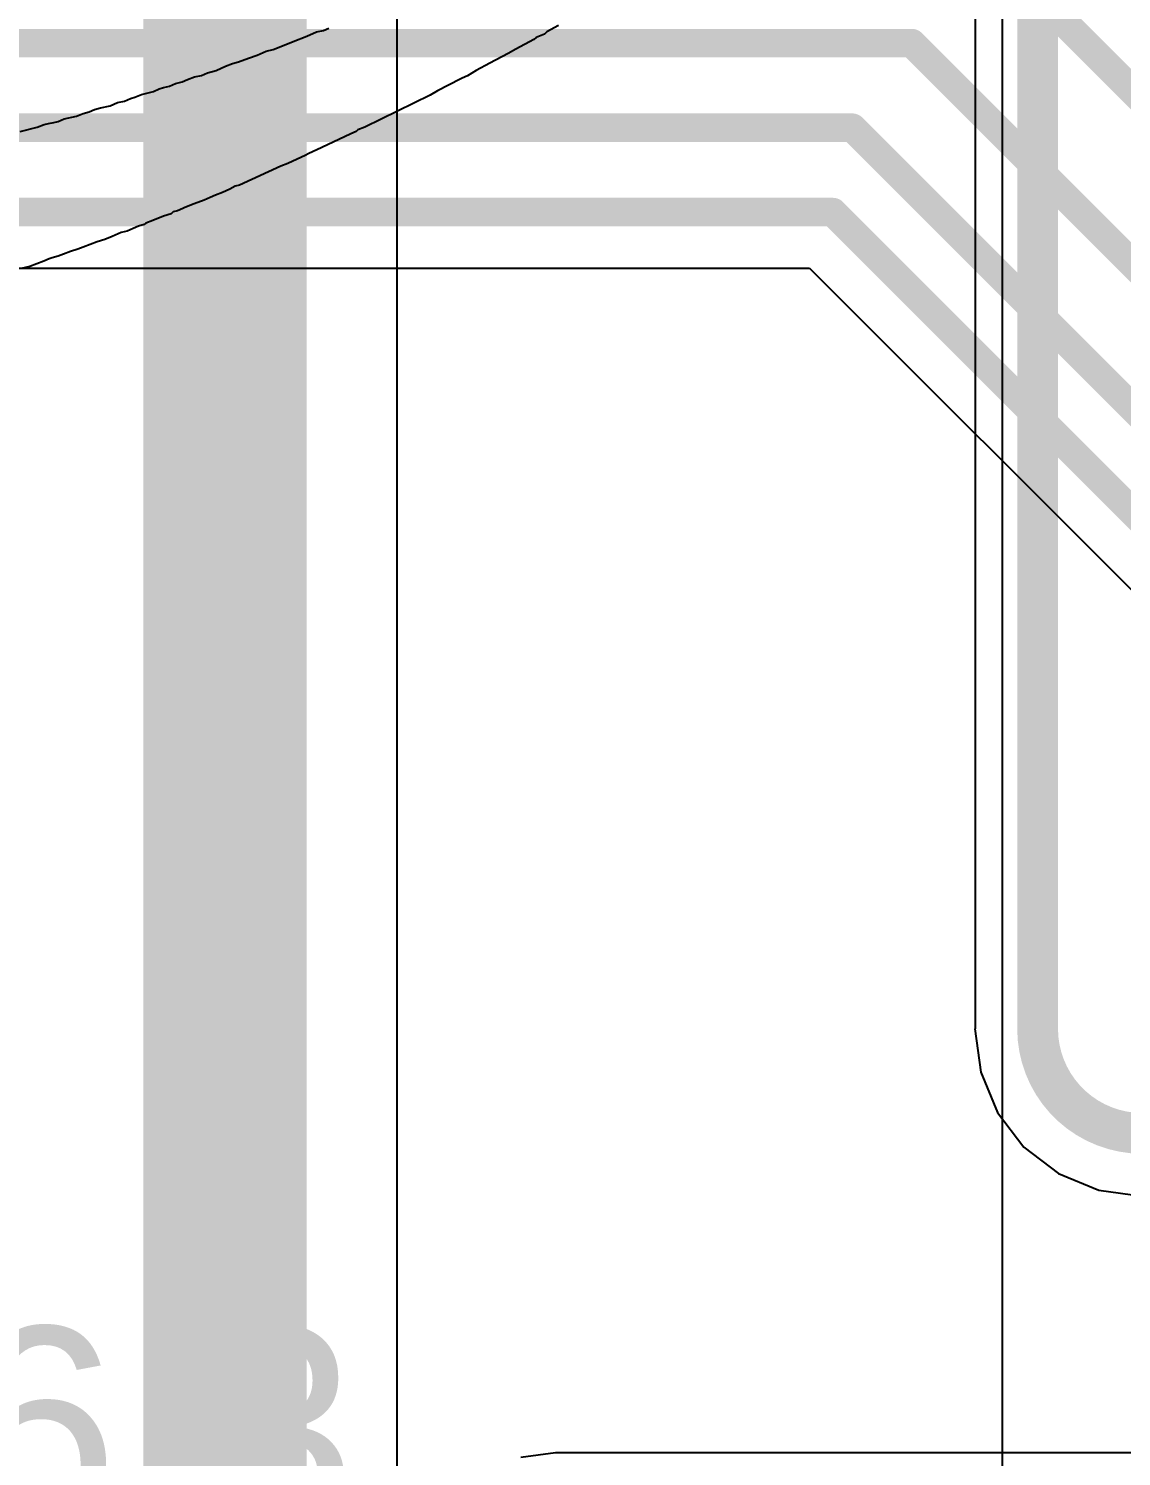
# Model space of a CAD drawing. Header units: inches. Extents: x 0 to 5359, y 0 to 5098.
# Drawn here: x 31.78 to 38.59, y 51.52 to 60.41 of the extents above; entities that cross this region are included whole.
import ezdxf

# ---------------------------------------------------------------- set-up
doc = ezdxf.new("R2010")
doc.units = ezdxf.units.IN
for name, color, linetype in [('Bottom Layer', 5, 'Continuous'), ('Layer 2', 76, 'Continuous'), ('Top Layer', 1, 'Continuous'), ('Top Overlay', 2, 'Continuous')]:
    doc.layers.add(name, color=color, linetype=linetype)
doc.styles.add('Arial', font='', dxfattribs={"height": 0.2})
doc.styles.get('Arial').set_extended_font_data('Arial')

msp = doc.modelspace()

# ---------------------------------------------------------------- linework, layer by layer
at = {"layer": 'Bottom Layer'}
for p, q in [((37.6773, 74.3579), (37.6773, 54.1815)), ((37.6773, 54.1815), (37.6759, 54.1815)), ((37.6759, 54.1815), (37.7114, 53.9118)), ((37.7114, 53.9118), (37.8155, 53.6606)), ((37.8155, 53.6606), (37.981, 53.4448)), ((37.981, 53.4448), (38.1968, 53.2792)), ((38.1968, 53.2792), (38.4481, 53.1752)), ((38.4481, 53.1752), (38.7177, 53.1397))]:
    msp.add_line(p, q, dxfattribs=at)
for points in [[(38.0658, 54.1815, 0.254, 0.254, 0), (38.0658, 74.3579, 0.254, 0.254, 0)], [(38.7177, 53.5296, 0.254, 0.254, -0.414214), (38.0658, 54.1815, 0.254, 0.254, 0)]]:
    msp.add_lwpolyline(points, format="xyseb", dxfattribs=at)
msp.add_lwpolyline([(38.0023, 54.1815, 0.127, 0.127, 1), (38.1293, 54.1815, 0.127, 0.127, 1)], format="xyseb", close=True, dxfattribs=at)
msp.add_lwpolyline([(38.0023, 54.1815, 0.127, 0.127, 1), (38.1293, 54.1815, 0.127, 0.127, 1)], format="xyseb", close=True, dxfattribs=at)
at = {"layer": 'Layer 2'}
for p, q in [((37.846, 80.8482), (37.846, 50.6144)), ((34.0782, 49.3608), (34.0782, 77.7585))]:
    msp.add_line(p, q, dxfattribs=at)
msp.add_lwpolyline([(33.0066, 49.0118, 1.016, 1.016, 0), (33.0066, 76.9757, 1.016, 1.016, 0)], format="xyseb", dxfattribs=at)
at = {"layer": 'Top Layer'}
for p, q in [((20.9825, 58.9165), (36.6463, 58.9165)), ((36.6463, 58.9165), (42.8201, 52.7427)), ((35.0643, 51.541), (34.8474, 51.5125)), ((35.0643, 51.5406), (35.0643, 51.541)), ((45.7498, 51.5406), (35.0643, 51.5406))]:
    msp.add_line(p, q, dxfattribs=at)
for points in [[(37.8206, 60.8584, 0.1778, 0.1778, 0), (43.3567, 55.3222, 0.1778, 0.1778, 0)], [(21.2344, 60.3181, 0.1778, 0.1778, 0), (37.2822, 60.3181, 0.1778, 0.1778, 0)], [(37.2822, 60.3181, 0.1778, 0.1778, 0), (43.6485, 53.9517, 0.1778, 0.1778, 0)], [(24.0378, 59.7916, 0.1778, 0.1778, 0), (36.9118, 59.7916, 0.1778, 0.1778, 0)], [(36.9118, 59.7916, 0.1778, 0.1778, 0), (43.3554, 53.348, 0.1778, 0.1778, 0)], [(20.5486, 59.2661, 0.1778, 0.1778, 0), (36.7911, 59.2661, 0.1778, 0.1778, 0)], [(36.7911, 59.2661, 0.1778, 0.1778, 0), (43.0673, 52.9899, 0.1778, 0.1778, 0)]]:
    msp.add_lwpolyline(points, format="xyseb", dxfattribs=at)
for points in [[(37.2377, 60.3181, 0.0889, 0.0889, 1), (37.3266, 60.3181, 0.0889, 0.0889, 1)], [(37.2377, 60.3181, 0.0889, 0.0889, 1), (37.3266, 60.3181, 0.0889, 0.0889, 1)], [(36.8673, 59.7916, 0.0889, 0.0889, 1), (36.9562, 59.7916, 0.0889, 0.0889, 1)], [(36.8673, 59.7916, 0.0889, 0.0889, 1), (36.9562, 59.7916, 0.0889, 0.0889, 1)], [(36.7467, 59.2661, 0.0889, 0.0889, 1), (36.8356, 59.2661, 0.0889, 0.0889, 1)], [(36.7467, 59.2661, 0.0889, 0.0889, 1), (36.8356, 59.2661, 0.0889, 0.0889, 1)]]:
    msp.add_lwpolyline(points, format="xyseb", close=True, dxfattribs=at)
at = {"layer": 'Top Overlay'}
for p, q in [((33.5167, 60.3608), (33.5767, 60.3875)), ((33.5767, 60.3875), (33.62, 60.3975)), ((33.62, 60.3975), (33.6533, 60.4108)), ((34.996, 60.3741), (34.9427, 60.3541)), ((35.0094, 60.3875), (34.996, 60.3741)), ((35.0827, 60.4274), (35.0094, 60.3875)), ((33.3068, 60.2775), (33.3635, 60.3008)), ((33.3635, 60.3008), (33.4301, 60.3275)), ((33.4301, 60.3275), (33.5167, 60.3608)), ((34.8161, 60.2808), (34.7695, 60.2542)), ((34.9294, 60.3408), (34.8161, 60.2808)), ((34.9427, 60.3541), (34.9294, 60.3408)), ((33.0103, 60.1742), (33.0536, 60.1909)), ((33.0536, 60.1909), (33.0903, 60.2009)), ((33.0903, 60.2009), (33.1536, 60.2242)), ((33.1536, 60.2242), (33.2069, 60.2442)), ((33.2069, 60.2442), (33.2635, 60.2675)), ((33.2635, 60.2675), (33.3068, 60.2775)), ((34.6562, 60.1942), (34.5696, 60.1476)), ((34.7695, 60.2542), (34.6562, 60.1942)), ((32.7737, 60.0909), (32.817, 60.1076)), ((32.817, 60.1076), (32.8604, 60.1176)), ((32.8604, 60.1176), (32.897, 60.1342)), ((32.897, 60.1342), (32.9503, 60.1476)), ((32.9503, 60.1476), (33.0103, 60.1742)), ((34.5163, 60.1143), (34.4829, 60.1009)), ((34.5696, 60.1476), (34.5163, 60.1143)), ((32.4872, 59.9976), (32.5605, 60.0176)), ((32.5605, 60.0176), (32.5971, 60.0343)), ((32.5971, 60.0343), (32.6238, 60.041)), ((32.6238, 60.041), (32.6605, 60.0509)), ((32.6605, 60.0509), (32.6971, 60.0676)), ((32.6971, 60.0676), (32.7404, 60.0776)), ((32.7404, 60.0776), (32.7737, 60.0909)), ((34.3297, 60.021), (34.283, 59.9943)), ((34.4696, 60.0943), (34.3297, 60.021)), ((34.4829, 60.1009), (34.4696, 60.0943)), ((32.2307, 59.9143), (32.2906, 59.9277)), ((32.2906, 59.9277), (32.3373, 59.9477)), ((32.3373, 59.9477), (32.3806, 59.9577)), ((32.3806, 59.9577), (32.4172, 59.9743)), ((32.4172, 59.9743), (32.4439, 59.981)), ((32.4439, 59.981), (32.4872, 59.9976)), ((34.283, 59.9943), (33.8766, 59.7944)), ((31.9674, 59.831), (32.0041, 59.8477)), ((32.0041, 59.8477), (32.0807, 59.8644)), ((32.0807, 59.8644), (32.124, 59.881)), ((32.124, 59.881), (32.1607, 59.891)), ((32.1607, 59.891), (32.194, 59.9043)), ((32.194, 59.9043), (32.2307, 59.9143)), ((31.7309, 59.7677), (31.8375, 59.7944)), ((31.8375, 59.7944), (31.8808, 59.8111)), ((31.8808, 59.8111), (31.9075, 59.8177)), ((31.9075, 59.8177), (31.9408, 59.8244)), ((31.9408, 59.8244), (31.9674, 59.831)), ((33.7899, 59.7544), (33.61, 59.6678)), ((33.8232, 59.7677), (33.7899, 59.7544)), ((33.8332, 59.7777), (33.8232, 59.7677)), ((33.8766, 59.7944), (33.8332, 59.7777)), ((33.61, 59.6678), (33.5234, 59.6278)), ((33.5101, 59.6211), (33.3968, 59.5678)), ((33.5234, 59.6278), (33.5101, 59.6211)), ((33.3535, 59.5512), (33.0969, 59.4346)), ((33.3968, 59.5678), (33.3535, 59.5512)), ((33.0369, 59.4079), (32.9903, 59.3879)), ((33.0703, 59.4279), (33.0369, 59.4079)), ((33.0969, 59.4346), (33.0703, 59.4279)), ((32.8137, 59.318), (32.7571, 59.2946)), ((32.877, 59.3413), (32.8137, 59.318)), ((32.9137, 59.3579), (32.877, 59.3413)), ((32.947, 59.3713), (32.9137, 59.3579)), ((32.9903, 59.3879), (32.947, 59.3713)), ((32.5572, 59.2147), (32.5139, 59.198)), ((32.6238, 59.2413), (32.5572, 59.2147)), ((32.6704, 59.2546), (32.6238, 59.2413)), ((32.6838, 59.268), (32.6704, 59.2546)), ((32.7104, 59.2746), (32.6838, 59.268)), ((32.7437, 59.288), (32.7104, 59.2746)), ((32.7571, 59.2946), (32.7437, 59.288)), ((32.3606, 59.138), (32.304, 59.1147)), ((32.3972, 59.148), (32.3606, 59.138)), ((32.4339, 59.1647), (32.3972, 59.148)), ((32.4672, 59.178), (32.4339, 59.1647)), ((32.5039, 59.188), (32.4672, 59.178)), ((32.5139, 59.198), (32.5039, 59.188)), ((32.0907, 59.0348), (32.0441, 59.0214)), ((32.124, 59.0481), (32.0907, 59.0348)), ((32.2107, 59.0814), (32.124, 59.0481)), ((32.2573, 59.0947), (32.2107, 59.0814)), ((32.304, 59.1147), (32.2573, 59.0947)), ((31.8775, 58.9615), (31.7909, 58.9281)), ((31.9108, 58.9748), (31.8775, 58.9615)), ((31.9308, 58.9814), (31.9108, 58.9748)), ((31.9674, 58.9914), (31.9308, 58.9814)), ((32.0008, 59.0048), (31.9674, 58.9914)), ((32.0441, 59.0214), (32.0008, 59.0048)), ((31.7909, 58.9281), (31.7375, 58.9148))]:
    msp.add_line(p, q, dxfattribs=at)

# ---------------------------------------------------------------- texts
at = {"layer": 'Top Overlay', "style": 'Arial'}
msp.add_text('OFP_MSM_V1.6.3', height=1.27, dxfattribs=at).set_placement((18.936, 51.0543))

doc.saveas('drawing.dxf')
